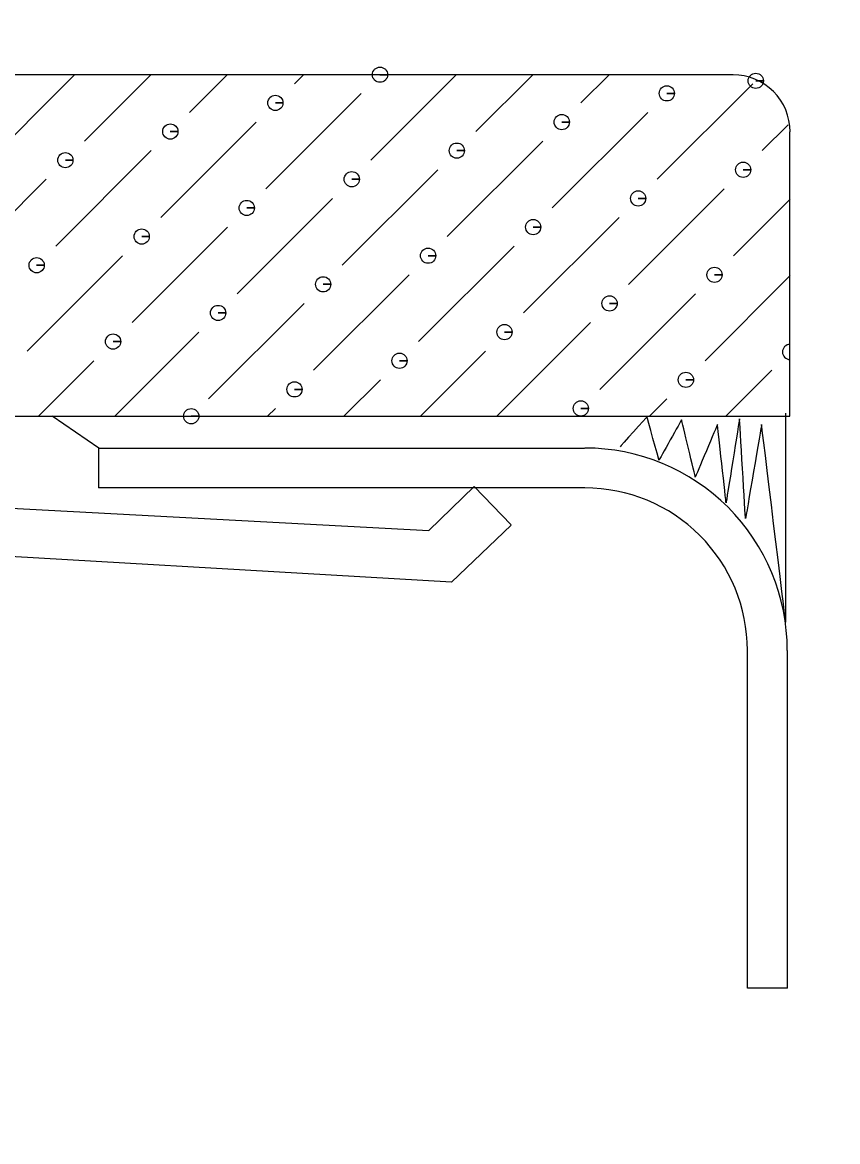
# Model space of a CAD drawing. Header units: millimetres. Extents: x 134 to 1547, y 290 to 1281.
# Drawn here: x 1140.25 to 1163.46, y 690.02 to 721.87 of the extents above; entities that cross this region are included whole.
import ezdxf

# ---------------------------------------------------------------- set-up
doc = ezdxf.new("R2010")
doc.units = ezdxf.units.MM
doc.layers.add('細實線', color=1, linetype='Continuous', lineweight=13)
doc.styles.add('DIM', font='txt.shx', dxfattribs={"width": 0.7, "bigfont": 'chineset.shx'})
doc.dimstyles.new('mm+in', dxfattribs={"dimscale": 3, "dimtxt": 4, "dimasz": 2.5, "dimexe": 1.25, "dimexo": 0.625, "dimgap": 2, "dimtad": 1, "dimdec": 1, "dimtxsty": 'DIM', "dimcen": 0, "dimclrd": 1, "dimclre": 1, "dimclrt": 3, "dimadec": 0, "dimazin": 0, "dimtfac": 1, "dimtdec": 1, "dimtofl": 0, "dimtmove": 0, "dimatfit": 3, "dimfxl": 1, "dimlwd": -1, "dimarcsym": 0})

# ---------------------------------------------------------------- blocks, each defined once
blk = doc.blocks.new('*D30')
at = {"color": 1, "lineweight": -2}
for p, q in [((1099.951, 1020.581), (1292.134, 1020.581)), ((1099.951, 614.181), (1292.134, 614.181))]:
    blk.add_line(p, q, dxfattribs=at)
at = {"color": 1}
blk.add_line((1287.759, 1011.831), (1287.759, 622.931), dxfattribs=at)
for points in [[(1289.217, 1011.831), (1286.3, 1011.831), (1287.759, 1020.581)], [(1286.3, 622.931), (1289.217, 622.931), (1287.759, 614.181)]]:
    blk.add_solid(points, dxfattribs=at)
at = {"layer": 'Defpoints', "color": 0}
for p in [(1097.764, 1020.581), (1097.764, 614.181), (1287.759, 614.181)]:
    blk.add_point(p, dxfattribs=at)
at = {"color": 3, "insert": (1273.759, 855.607), "char_height": 14, "attachment_point": 5, "rotation": 90, "style": 'DIM'}
blk.add_mtext('406.4mm [16"]', dxfattribs=at)
blk = doc.blocks.new('*D31')
at = {"color": 1, "lineweight": -2}
for p, q in [((1119.034, 1026.931), (1349.019, 1026.931)), ((1119.034, 607.831), (1349.019, 607.831))]:
    blk.add_line(p, q, dxfattribs=at)
at = {"color": 1}
blk.add_line((1344.644, 1018.181), (1344.644, 616.581), dxfattribs=at)
for points in [[(1346.102, 1018.181), (1343.186, 1018.181), (1344.644, 1026.931)], [(1343.186, 616.581), (1346.102, 616.581), (1344.644, 607.831)]]:
    blk.add_solid(points, dxfattribs=at)
at = {"layer": 'Defpoints', "color": 0}
for p in [(1116.846, 1026.931), (1116.846, 607.831), (1344.644, 607.831)]:
    blk.add_point(p, dxfattribs=at)
at = {"color": 3, "insert": (1330.644, 841.424), "char_height": 14, "attachment_point": 5, "rotation": 90, "style": 'DIM'}
blk.add_mtext('419.1mm [16 1/2"]', dxfattribs=at)
blk = doc.blocks.new('*D32')
at = {"color": 1, "lineweight": -2}
for p, q in [((1089.531, 1033.281), (1406.632, 1033.281)), ((1089.531, 601.481), (1406.632, 601.481))]:
    blk.add_line(p, q, dxfattribs=at)
at = {"color": 1}
blk.add_line((1402.257, 1024.531), (1402.257, 610.231), dxfattribs=at)
for points in [[(1403.715, 1024.531), (1400.799, 1024.531), (1402.257, 1033.281)], [(1400.799, 610.231), (1403.715, 610.231), (1402.257, 601.481)]]:
    blk.add_solid(points, dxfattribs=at)
at = {"layer": 'Defpoints', "color": 0}
for p in [(1087.343, 1033.281), (1087.343, 601.481), (1402.257, 601.481)]:
    blk.add_point(p, dxfattribs=at)
at = {"color": 3, "insert": (1388.257, 839.104), "char_height": 14, "attachment_point": 5, "rotation": 90, "style": 'DIM'}
blk.add_mtext('431.8mm [17"]', dxfattribs=at)
blk = doc.blocks.new('*D38')
at = {"color": 1, "lineweight": -2}
for p, q in [((1194.117, 815.194), (1194.117, 545.156)), ((833.117, 625.644), (833.117, 545.156))]:
    blk.add_line(p, q, dxfattribs=at)
at = {"color": 1}
blk.add_line((1185.367, 549.531), (841.867, 549.531), dxfattribs=at)
for points in [[(841.867, 550.989), (841.867, 548.072), (833.117, 549.531)], [(1185.367, 548.072), (1185.367, 550.989), (1194.117, 549.531)]]:
    blk.add_solid(points, dxfattribs=at)
at = {"layer": 'Defpoints', "color": 0}
for p in [(1194.117, 817.381), (833.117, 627.831), (833.117, 549.531)]:
    blk.add_point(p, dxfattribs=at)
at = {"color": 3, "insert": (1005.207, 563.531), "char_height": 14, "attachment_point": 5, "style": 'DIM'}
blk.add_mtext('361mm [14 3/16"]', dxfattribs=at)

msp = doc.modelspace()

# ---------------------------------------------------------------- linework, layer by layer
at = {"layer": '細實線'}
for points, knots in [([(1150.43089, 720.3834), (1150.43089, 720.3834), (1150.6478, 720.3834), (1150.6478, 720.3834), (1150.6478, 720.3834), (1150.6478, 720.50306), (1150.55055, 720.60031), (1150.43089, 720.60031), (1150.43089, 720.60031), (1150.31165, 720.60031), (1150.2144, 720.50306), (1150.2144, 720.3834), (1150.2144, 720.3834), (1150.2144, 720.26417), (1150.31165, 720.16691), (1150.43089, 720.16691), (1150.43089, 720.16691), (1150.55055, 720.16691), (1150.6478, 720.26417), (1150.6478, 720.3834), (1150.6478, 720.3834), (1150.6478, 720.3834), (1150.43089, 720.3834), (1150.43089, 720.3834)], [0, 0, 0, 0, 0.14285714, 0.14285714, 0.14285714, 0.14285715, 0.28571429, 0.28571429, 0.28571429, 0.2857143, 0.42857143, 0.42857143, 0.42857143, 0.42857144, 0.57142857, 0.57142857, 0.57142857, 0.57142858, 0.71428571, 0.71428571, 0.71428571, 0.71428572, 1, 1, 1, 1]), ([(1161.12551, 720.21004), (1161.12551, 720.21004), (1161.34242, 720.21004), (1161.34242, 720.21004), (1161.34242, 720.21004), (1161.34242, 720.32928), (1161.24517, 720.42695), (1161.12551, 720.42695), (1161.12551, 720.42695), (1161.00627, 720.42695), (1160.90902, 720.32928), (1160.90902, 720.21004), (1160.90902, 720.21004), (1160.90902, 720.09038), (1161.00627, 719.99313), (1161.12551, 719.99313), (1161.12551, 719.99313), (1161.24517, 719.99313), (1161.34242, 720.09038), (1161.34242, 720.21004), (1161.34242, 720.21004), (1161.34242, 720.21004), (1161.12551, 720.21004), (1161.12551, 720.21004)], [0, 0, 0, 0, 0.14285714, 0.14285714, 0.14285714, 0.14285715, 0.28571429, 0.28571429, 0.28571429, 0.2857143, 0.42857143, 0.42857143, 0.42857143, 0.42857144, 0.57142857, 0.57142857, 0.57142857, 0.57142858, 0.71428571, 0.71428571, 0.71428571, 0.71428572, 1, 1, 1, 1]), ([(1162.10182, 718.76016), (1162.10182, 719.19018), (1161.93015, 719.60244), (1161.62656, 719.90645), (1161.62656, 719.90645), (1161.32128, 720.21089), (1160.91029, 720.38298), (1160.47858, 720.38298)], [0, 0, 0, 0, 0.33333333, 0.33333333, 0.33333333, 0.33333334, 1, 1, 1, 1]), ([(1147.45374, 719.58045), (1147.45374, 719.58045), (1147.67023, 719.58045), (1147.67023, 719.58045), (1147.67023, 719.58045), (1147.67023, 719.69969), (1147.57298, 719.79736), (1147.45374, 719.79736), (1147.45374, 719.79736), (1147.33408, 719.79736), (1147.23683, 719.69969), (1147.23683, 719.58045), (1147.23683, 719.58045), (1147.23683, 719.46079), (1147.33408, 719.36354), (1147.45374, 719.36354), (1147.45374, 719.36354), (1147.57298, 719.36354), (1147.67023, 719.46079), (1147.67023, 719.58045), (1147.67023, 719.58045), (1147.67023, 719.58045), (1147.45374, 719.58045), (1147.45374, 719.58045)], [0, 0, 0, 0, 0.14285714, 0.14285714, 0.14285714, 0.14285715, 0.28571429, 0.28571429, 0.28571429, 0.2857143, 0.42857143, 0.42857143, 0.42857143, 0.42857144, 0.57142857, 0.57142857, 0.57142857, 0.57142858, 0.71428571, 0.71428571, 0.71428571, 0.71428572, 1, 1, 1, 1]), ([(1158.59403, 719.85275), (1158.59403, 719.85275), (1158.81052, 719.85275), (1158.81052, 719.85275), (1158.81052, 719.85275), (1158.81052, 719.97199), (1158.71327, 720.06924), (1158.59403, 720.06924), (1158.59403, 720.06924), (1158.47437, 720.06924), (1158.37712, 719.97199), (1158.37712, 719.85275), (1158.37712, 719.85275), (1158.37712, 719.73309), (1158.47437, 719.63584), (1158.59403, 719.63584), (1158.59403, 719.63584), (1158.71327, 719.63584), (1158.81052, 719.73309), (1158.81052, 719.85275), (1158.81052, 719.85275), (1158.81052, 719.85275), (1158.59403, 719.85275), (1158.59403, 719.85275)], [0, 0, 0, 0, 0.14285714, 0.14285714, 0.14285714, 0.14285715, 0.28571429, 0.28571429, 0.28571429, 0.2857143, 0.42857143, 0.42857143, 0.42857143, 0.42857144, 0.57142857, 0.57142857, 0.57142857, 0.57142858, 0.71428571, 0.71428571, 0.71428571, 0.71428572, 1, 1, 1, 1]), ([(1155.60462, 719.03627), (1155.60462, 719.03627), (1155.82154, 719.03627), (1155.82154, 719.03627), (1155.82154, 719.03627), (1155.82154, 719.15593), (1155.72386, 719.25318), (1155.60462, 719.25318), (1155.60462, 719.25318), (1155.48496, 719.25318), (1155.38771, 719.15593), (1155.38771, 719.03627), (1155.38771, 719.03627), (1155.38771, 718.91703), (1155.48496, 718.81936), (1155.60462, 718.81936), (1155.60462, 718.81936), (1155.72386, 718.81936), (1155.82154, 718.91703), (1155.82154, 719.03627), (1155.82154, 719.03627), (1155.82154, 719.03627), (1155.60462, 719.03627), (1155.60462, 719.03627)], [0, 0, 0, 0, 0.14285714, 0.14285714, 0.14285714, 0.14285715, 0.28571429, 0.28571429, 0.28571429, 0.2857143, 0.42857143, 0.42857143, 0.42857143, 0.42857144, 0.57142857, 0.57142857, 0.57142857, 0.57142858, 0.71428571, 0.71428571, 0.71428571, 0.71428572, 1, 1, 1, 1]), ([(1144.46434, 718.76566), (1144.46434, 718.76566), (1144.68125, 718.76566), (1144.68125, 718.76566), (1144.68125, 718.76566), (1144.68125, 718.8849), (1144.58358, 718.98215), (1144.46434, 718.98215), (1144.46434, 718.98215), (1144.34468, 718.98215), (1144.24743, 718.8849), (1144.24743, 718.76566), (1144.24743, 718.76566), (1144.24743, 718.646), (1144.34468, 718.54875), (1144.46434, 718.54875), (1144.46434, 718.54875), (1144.58358, 718.54875), (1144.68125, 718.646), (1144.68125, 718.76566), (1144.68125, 718.76566), (1144.68125, 718.76566), (1144.46434, 718.76566), (1144.46434, 718.76566)], [0, 0, 0, 0, 0.14285714, 0.14285714, 0.14285714, 0.14285715, 0.28571429, 0.28571429, 0.28571429, 0.2857143, 0.42857143, 0.42857143, 0.42857143, 0.42857144, 0.57142857, 0.57142857, 0.57142857, 0.57142858, 0.71428571, 0.71428571, 0.71428571, 0.71428572, 1, 1, 1, 1]), ([(1152.61734, 718.22275), (1152.61734, 718.22275), (1152.83382, 718.22275), (1152.83382, 718.22275), (1152.83382, 718.22275), (1152.83382, 718.34241), (1152.73657, 718.43966), (1152.61734, 718.43966), (1152.61734, 718.43966), (1152.49767, 718.43966), (1152.40042, 718.34241), (1152.40042, 718.22275), (1152.40042, 718.22275), (1152.40042, 718.10351), (1152.49767, 718.00626), (1152.61734, 718.00626), (1152.61734, 718.00626), (1152.73657, 718.00626), (1152.83382, 718.10351), (1152.83382, 718.22275), (1152.83382, 718.22275), (1152.83382, 718.22275), (1152.61734, 718.22275), (1152.61734, 718.22275)], [0, 0, 0, 0, 0.14285714, 0.14285714, 0.14285714, 0.14285715, 0.28571429, 0.28571429, 0.28571429, 0.2857143, 0.42857143, 0.42857143, 0.42857143, 0.42857144, 0.57142857, 0.57142857, 0.57142857, 0.57142858, 0.71428571, 0.71428571, 0.71428571, 0.71428572, 1, 1, 1, 1]), ([(1141.47705, 717.95044), (1141.47705, 717.95044), (1141.69354, 717.95044), (1141.69354, 717.95044), (1141.69354, 717.95044), (1141.69354, 718.0701), (1141.59629, 718.16735), (1141.47705, 718.16735), (1141.47705, 718.16735), (1141.35739, 718.16735), (1141.26014, 718.0701), (1141.26014, 717.95044), (1141.26014, 717.95044), (1141.26014, 717.83121), (1141.35739, 717.73395), (1141.47705, 717.73395), (1141.47705, 717.73395), (1141.59629, 717.73395), (1141.69354, 717.83121), (1141.69354, 717.95044), (1141.69354, 717.95044), (1141.69354, 717.95044), (1141.47705, 717.95044), (1141.47705, 717.95044)], [0, 0, 0, 0, 0.14285714, 0.14285714, 0.14285714, 0.14285715, 0.28571429, 0.28571429, 0.28571429, 0.2857143, 0.42857143, 0.42857143, 0.42857143, 0.42857144, 0.57142857, 0.57142857, 0.57142857, 0.57142858, 0.71428571, 0.71428571, 0.71428571, 0.71428572, 1, 1, 1, 1]), ([(1160.76695, 717.67814), (1160.76695, 717.67814), (1160.98344, 717.67814), (1160.98344, 717.67814), (1160.98344, 717.67814), (1160.98344, 717.7978), (1160.88619, 717.89505), (1160.76695, 717.89505), (1160.76695, 717.89505), (1160.64729, 717.89505), (1160.55004, 717.7978), (1160.55004, 717.67814), (1160.55004, 717.67814), (1160.55004, 717.5589), (1160.64729, 717.46165), (1160.76695, 717.46165), (1160.76695, 717.46165), (1160.88619, 717.46165), (1160.98344, 717.5589), (1160.98344, 717.67814), (1160.98344, 717.67814), (1160.98344, 717.67814), (1160.76695, 717.67814), (1160.76695, 717.67814)], [0, 0, 0, 0, 0.14285714, 0.14285714, 0.14285714, 0.14285715, 0.28571429, 0.28571429, 0.28571429, 0.2857143, 0.42857143, 0.42857143, 0.42857143, 0.42857144, 0.57142857, 0.57142857, 0.57142857, 0.57142858, 0.71428571, 0.71428571, 0.71428571, 0.71428572, 1, 1, 1, 1]), ([(1149.62793, 717.40795), (1149.62793, 717.40795), (1149.84484, 717.40795), (1149.84484, 717.40795), (1149.84484, 717.40795), (1149.84484, 717.52761), (1149.74759, 717.62486), (1149.62793, 717.62486), (1149.62793, 717.62486), (1149.50869, 717.62486), (1149.41102, 717.52761), (1149.41102, 717.40795), (1149.41102, 717.40795), (1149.41102, 717.28872), (1149.50869, 717.19104), (1149.62793, 717.19104), (1149.62793, 717.19104), (1149.74759, 717.19104), (1149.84484, 717.28872), (1149.84484, 717.40795), (1149.84484, 717.40795), (1149.84484, 717.40795), (1149.62793, 717.40795), (1149.62793, 717.40795)], [0, 0, 0, 0, 0.14285714, 0.14285714, 0.14285714, 0.14285715, 0.28571429, 0.28571429, 0.28571429, 0.2857143, 0.42857143, 0.42857143, 0.42857143, 0.42857144, 0.57142857, 0.57142857, 0.57142857, 0.57142858, 0.71428571, 0.71428571, 0.71428571, 0.71428572, 1, 1, 1, 1]), ([(1157.77881, 716.86335), (1157.77881, 716.86335), (1157.99572, 716.86335), (1157.99572, 716.86335), (1157.99572, 716.86335), (1157.99572, 716.98301), (1157.89847, 717.08026), (1157.77881, 717.08026), (1157.77881, 717.08026), (1157.65957, 717.08026), (1157.56232, 716.98301), (1157.56232, 716.86335), (1157.56232, 716.86335), (1157.56232, 716.74411), (1157.65957, 716.64686), (1157.77881, 716.64686), (1157.77881, 716.64686), (1157.89847, 716.64686), (1157.99572, 716.74411), (1157.99572, 716.86335), (1157.99572, 716.86335), (1157.99572, 716.86335), (1157.77881, 716.86335), (1157.77881, 716.86335)], [0, 0, 0, 0, 0.14285714, 0.14285714, 0.14285714, 0.14285715, 0.28571429, 0.28571429, 0.28571429, 0.2857143, 0.42857143, 0.42857143, 0.42857143, 0.42857144, 0.57142857, 0.57142857, 0.57142857, 0.57142858, 0.71428571, 0.71428571, 0.71428571, 0.71428572, 1, 1, 1, 1]), ([(1146.63853, 716.59105), (1146.63853, 716.59105), (1146.85544, 716.59105), (1146.85544, 716.59105), (1146.85544, 716.59105), (1146.85544, 716.71071), (1146.75819, 716.80796), (1146.63853, 716.80796), (1146.63853, 716.80796), (1146.51929, 716.80796), (1146.42204, 716.71071), (1146.42204, 716.59105), (1146.42204, 716.59105), (1146.42204, 716.47181), (1146.51929, 716.37456), (1146.63853, 716.37456), (1146.63853, 716.37456), (1146.75819, 716.37456), (1146.85544, 716.47181), (1146.85544, 716.59105), (1146.85544, 716.59105), (1146.85544, 716.59105), (1146.63853, 716.59105), (1146.63853, 716.59105)], [0, 0, 0, 0, 0.14285714, 0.14285714, 0.14285714, 0.14285715, 0.28571429, 0.28571429, 0.28571429, 0.2857143, 0.42857143, 0.42857143, 0.42857143, 0.42857144, 0.57142857, 0.57142857, 0.57142857, 0.57142858, 0.71428571, 0.71428571, 0.71428571, 0.71428572, 1, 1, 1, 1]), ([(1143.64955, 715.77837), (1143.64955, 715.77837), (1143.86604, 715.77837), (1143.86604, 715.77837), (1143.86604, 715.77837), (1143.86604, 715.89761), (1143.76879, 715.99486), (1143.64955, 715.99486), (1143.64955, 715.99486), (1143.52989, 715.99486), (1143.43264, 715.89761), (1143.43264, 715.77837), (1143.43264, 715.77837), (1143.43264, 715.65871), (1143.52989, 715.56146), (1143.64955, 715.56146), (1143.64955, 715.56146), (1143.76879, 715.56146), (1143.86604, 715.65871), (1143.86604, 715.77837), (1143.86604, 715.77837), (1143.86604, 715.77837), (1143.64955, 715.77837), (1143.64955, 715.77837)], [0, 0, 0, 0, 0.14285714, 0.14285714, 0.14285714, 0.14285715, 0.28571429, 0.28571429, 0.28571429, 0.2857143, 0.42857143, 0.42857143, 0.42857143, 0.42857144, 0.57142857, 0.57142857, 0.57142857, 0.57142858, 0.71428571, 0.71428571, 0.71428571, 0.71428572, 1, 1, 1, 1]), ([(1154.78983, 716.04856), (1154.78983, 716.04856), (1155.00632, 716.04856), (1155.00632, 716.04856), (1155.00632, 716.04856), (1155.00632, 716.1678), (1154.90907, 716.26505), (1154.78983, 716.26505), (1154.78983, 716.26505), (1154.67017, 716.26505), (1154.57292, 716.1678), (1154.57292, 716.04856), (1154.57292, 716.04856), (1154.57292, 715.9289), (1154.67017, 715.83165), (1154.78983, 715.83165), (1154.78983, 715.83165), (1154.90907, 715.83165), (1155.00632, 715.9289), (1155.00632, 716.04856), (1155.00632, 716.04856), (1155.00632, 716.04856), (1154.78983, 716.04856), (1154.78983, 716.04856)], [0, 0, 0, 0, 0.14285714, 0.14285714, 0.14285714, 0.14285715, 0.28571429, 0.28571429, 0.28571429, 0.2857143, 0.42857143, 0.42857143, 0.42857143, 0.42857144, 0.57142857, 0.57142857, 0.57142857, 0.57142858, 0.71428571, 0.71428571, 0.71428571, 0.71428572, 1, 1, 1, 1]), ([(1151.80043, 715.23377), (1151.80043, 715.23377), (1152.01734, 715.23377), (1152.01734, 715.23377), (1152.01734, 715.23377), (1152.01734, 715.353), (1151.91967, 715.45025), (1151.80043, 715.45025), (1151.80043, 715.45025), (1151.68077, 715.45025), (1151.58352, 715.353), (1151.58352, 715.23377), (1151.58352, 715.23377), (1151.58352, 715.1141), (1151.68077, 715.01685), (1151.80043, 715.01685), (1151.80043, 715.01685), (1151.91967, 715.01685), (1152.01734, 715.1141), (1152.01734, 715.23377), (1152.01734, 715.23377), (1152.01734, 715.23377), (1151.80043, 715.23377), (1151.80043, 715.23377)], [0, 0, 0, 0, 0.14285714, 0.14285714, 0.14285714, 0.14285715, 0.28571429, 0.28571429, 0.28571429, 0.2857143, 0.42857143, 0.42857143, 0.42857143, 0.42857144, 0.57142857, 0.57142857, 0.57142857, 0.57142858, 0.71428571, 0.71428571, 0.71428571, 0.71428572, 1, 1, 1, 1]), ([(1140.66015, 714.96146), (1140.66015, 714.96146), (1140.87706, 714.96146), (1140.87706, 714.96146), (1140.87706, 714.96146), (1140.87706, 715.0807), (1140.77938, 715.17795), (1140.66015, 715.17795), (1140.66015, 715.17795), (1140.54049, 715.17795), (1140.44323, 715.0807), (1140.44323, 714.96146), (1140.44323, 714.96146), (1140.44323, 714.8418), (1140.54049, 714.74455), (1140.66015, 714.74455), (1140.66015, 714.74455), (1140.77938, 714.74455), (1140.87706, 714.8418), (1140.87706, 714.96146), (1140.87706, 714.96146), (1140.87706, 714.96146), (1140.66015, 714.96146), (1140.66015, 714.96146)], [0, 0, 0, 0, 0.14285714, 0.14285714, 0.14285714, 0.14285715, 0.28571429, 0.28571429, 0.28571429, 0.2857143, 0.42857143, 0.42857143, 0.42857143, 0.42857144, 0.57142857, 0.57142857, 0.57142857, 0.57142858, 0.71428571, 0.71428571, 0.71428571, 0.71428572, 1, 1, 1, 1]), ([(1159.95173, 714.68958), (1159.95173, 714.68958), (1160.16864, 714.68958), (1160.16864, 714.68958), (1160.16864, 714.68958), (1160.16864, 714.80882), (1160.07139, 714.90607), (1159.95173, 714.90607), (1159.95173, 714.90607), (1159.83249, 714.90607), (1159.73524, 714.80882), (1159.73524, 714.68958), (1159.73524, 714.68958), (1159.73524, 714.56992), (1159.83249, 714.47267), (1159.95173, 714.47267), (1159.95173, 714.47267), (1160.07139, 714.47267), (1160.16864, 714.56992), (1160.16864, 714.68958), (1160.16864, 714.68958), (1160.16864, 714.68958), (1159.95173, 714.68958), (1159.95173, 714.68958)], [0, 0, 0, 0, 0.14285714, 0.14285714, 0.14285714, 0.14285715, 0.28571429, 0.28571429, 0.28571429, 0.2857143, 0.42857143, 0.42857143, 0.42857143, 0.42857144, 0.57142857, 0.57142857, 0.57142857, 0.57142858, 0.71428571, 0.71428571, 0.71428571, 0.71428572, 1, 1, 1, 1]), ([(1148.81314, 714.41855), (1148.81314, 714.41855), (1149.02963, 714.41855), (1149.02963, 714.41855), (1149.02963, 714.41855), (1149.02963, 714.53821), (1148.93238, 714.63546), (1148.81314, 714.63546), (1148.81314, 714.63546), (1148.69348, 714.63546), (1148.59623, 714.53821), (1148.59623, 714.41855), (1148.59623, 714.41855), (1148.59623, 714.29931), (1148.69348, 714.20206), (1148.81314, 714.20206), (1148.81314, 714.20206), (1148.93238, 714.20206), (1149.02963, 714.29931), (1149.02963, 714.41855), (1149.02963, 714.41855), (1149.02963, 714.41855), (1148.81314, 714.41855), (1148.81314, 714.41855)], [0, 0, 0, 0, 0.14285714, 0.14285714, 0.14285714, 0.14285715, 0.28571429, 0.28571429, 0.28571429, 0.2857143, 0.42857143, 0.42857143, 0.42857143, 0.42857144, 0.57142857, 0.57142857, 0.57142857, 0.57142858, 0.71428571, 0.71428571, 0.71428571, 0.71428572, 1, 1, 1, 1]), ([(1156.96402, 713.87606), (1156.96402, 713.87606), (1157.18093, 713.87606), (1157.18093, 713.87606), (1157.18093, 713.87606), (1157.18093, 713.9953), (1157.08368, 714.09297), (1156.96402, 714.09297), (1156.96402, 714.09297), (1156.84478, 714.09297), (1156.74753, 713.9953), (1156.74753, 713.87606), (1156.74753, 713.87606), (1156.74753, 713.75682), (1156.84478, 713.65915), (1156.96402, 713.65915), (1156.96402, 713.65915), (1157.08368, 713.65915), (1157.18093, 713.75682), (1157.18093, 713.87606), (1157.18093, 713.87606), (1157.18093, 713.87606), (1156.96402, 713.87606), (1156.96402, 713.87606)], [0, 0, 0, 0, 0.14285714, 0.14285714, 0.14285714, 0.14285715, 0.28571429, 0.28571429, 0.28571429, 0.2857143, 0.42857143, 0.42857143, 0.42857143, 0.42857144, 0.57142857, 0.57142857, 0.57142857, 0.57142858, 0.71428571, 0.71428571, 0.71428571, 0.71428572, 1, 1, 1, 1]), ([(1145.82374, 713.60376), (1145.82374, 713.60376), (1146.04065, 713.60376), (1146.04065, 713.60376), (1146.04065, 713.60376), (1146.04065, 713.72342), (1145.9434, 713.82067), (1145.82374, 713.82067), (1145.82374, 713.82067), (1145.7045, 713.82067), (1145.60683, 713.72342), (1145.60683, 713.60376), (1145.60683, 713.60376), (1145.60683, 713.48452), (1145.7045, 713.38685), (1145.82374, 713.38685), (1145.82374, 713.38685), (1145.9434, 713.38685), (1146.04065, 713.48452), (1146.04065, 713.60376), (1146.04065, 713.60376), (1146.04065, 713.60376), (1145.82374, 713.60376), (1145.82374, 713.60376)], [0, 0, 0, 0, 0.14285714, 0.14285714, 0.14285714, 0.14285715, 0.28571429, 0.28571429, 0.28571429, 0.2857143, 0.42857143, 0.42857143, 0.42857143, 0.42857144, 0.57142857, 0.57142857, 0.57142857, 0.57142858, 0.71428571, 0.71428571, 0.71428571, 0.71428572, 1, 1, 1, 1]), ([(1153.97462, 713.05915), (1153.97462, 713.05915), (1154.19153, 713.05915), (1154.19153, 713.05915), (1154.19153, 713.05915), (1154.19153, 713.17881), (1154.09428, 713.27607), (1153.97462, 713.27607), (1153.97462, 713.27607), (1153.85538, 713.27607), (1153.75813, 713.17881), (1153.75813, 713.05915), (1153.75813, 713.05915), (1153.75813, 712.93992), (1153.85538, 712.84267), (1153.97462, 712.84267), (1153.97462, 712.84267), (1154.09428, 712.84267), (1154.19153, 712.93992), (1154.19153, 713.05915), (1154.19153, 713.05915), (1154.19153, 713.05915), (1153.97462, 713.05915), (1153.97462, 713.05915)], [0, 0, 0, 0, 0.14285714, 0.14285714, 0.14285714, 0.14285715, 0.28571429, 0.28571429, 0.28571429, 0.2857143, 0.42857143, 0.42857143, 0.42857143, 0.42857144, 0.57142857, 0.57142857, 0.57142857, 0.57142858, 0.71428571, 0.71428571, 0.71428571, 0.71428572, 1, 1, 1, 1]), ([(1142.83433, 712.78897), (1142.83433, 712.78897), (1143.05125, 712.78897), (1143.05125, 712.78897), (1143.05125, 712.78897), (1143.05125, 712.9082), (1142.95399, 713.00545), (1142.83433, 713.00545), (1142.83433, 713.00545), (1142.7151, 713.00545), (1142.61785, 712.9082), (1142.61785, 712.78897), (1142.61785, 712.78897), (1142.61785, 712.66931), (1142.7151, 712.57205), (1142.83433, 712.57205), (1142.83433, 712.57205), (1142.95399, 712.57205), (1143.05125, 712.66931), (1143.05125, 712.78897), (1143.05125, 712.78897), (1143.05125, 712.78897), (1142.83433, 712.78897), (1142.83433, 712.78897)], [0, 0, 0, 0, 0.14285714, 0.14285714, 0.14285714, 0.14285715, 0.28571429, 0.28571429, 0.28571429, 0.2857143, 0.42857143, 0.42857143, 0.42857143, 0.42857144, 0.57142857, 0.57142857, 0.57142857, 0.57142858, 0.71428571, 0.71428571, 0.71428571, 0.71428572, 1, 1, 1, 1]), ([(1150.98564, 712.24436), (1150.98564, 712.24436), (1151.20213, 712.24436), (1151.20213, 712.24436), (1151.20213, 712.24436), (1151.20213, 712.3636), (1151.10488, 712.46085), (1150.98564, 712.46085), (1150.98564, 712.46085), (1150.86598, 712.46085), (1150.76873, 712.3636), (1150.76873, 712.24436), (1150.76873, 712.24436), (1150.76873, 712.1247), (1150.86598, 712.02745), (1150.98564, 712.02745), (1150.98564, 712.02745), (1151.10488, 712.02745), (1151.20213, 712.1247), (1151.20213, 712.24436), (1151.20213, 712.24436), (1151.20213, 712.24436), (1150.98564, 712.24436), (1150.98564, 712.24436)], [0, 0, 0, 0, 0.14285714, 0.14285714, 0.14285714, 0.14285715, 0.28571429, 0.28571429, 0.28571429, 0.2857143, 0.42857143, 0.42857143, 0.42857143, 0.42857144, 0.57142857, 0.57142857, 0.57142857, 0.57142858, 0.71428571, 0.71428571, 0.71428571, 0.71428572, 1, 1, 1, 1]), ([(1162.09971, 712.71073), (1161.98102, 712.7096), (1161.88491, 712.61279), (1161.88491, 712.49383), (1161.88491, 712.49383), (1161.88491, 712.3753), (1161.98102, 712.27849), (1162.09971, 712.27735)], [0.286556548, 0.286556548, 0.286556548, 0.286556548, 0.428571429, 0.428571429, 0.428571429, 0.428571439, 0.570586309, 0.570586309, 0.570586309, 0.570586309]), ([(1159.13652, 711.70187), (1159.13652, 711.70187), (1159.35343, 711.70187), (1159.35343, 711.70187), (1159.35343, 711.70187), (1159.35343, 711.82111), (1159.25576, 711.91836), (1159.13652, 711.91836), (1159.13652, 711.91836), (1159.01686, 711.91836), (1158.91961, 711.82111), (1158.91961, 711.70187), (1158.91961, 711.70187), (1158.91961, 711.58221), (1159.01686, 711.48496), (1159.13652, 711.48496), (1159.13652, 711.48496), (1159.25576, 711.48496), (1159.35343, 711.58221), (1159.35343, 711.70187), (1159.35343, 711.70187), (1159.35343, 711.70187), (1159.13652, 711.70187), (1159.13652, 711.70187)], [0, 0, 0, 0, 0.14285714, 0.14285714, 0.14285714, 0.14285715, 0.28571429, 0.28571429, 0.28571429, 0.2857143, 0.42857143, 0.42857143, 0.42857143, 0.42857144, 0.57142857, 0.57142857, 0.57142857, 0.57142858, 0.71428571, 0.71428571, 0.71428571, 0.71428572, 1, 1, 1, 1]), ([(1147.99835, 711.42957), (1147.99835, 711.42957), (1148.21484, 711.42957), (1148.21484, 711.42957), (1148.21484, 711.42957), (1148.21484, 711.54881), (1148.11759, 711.64606), (1147.99835, 711.64606), (1147.99835, 711.64606), (1147.87869, 711.64606), (1147.78144, 711.54881), (1147.78144, 711.42957), (1147.78144, 711.42957), (1147.78144, 711.30991), (1147.87869, 711.21266), (1147.99835, 711.21266), (1147.99835, 711.21266), (1148.11759, 711.21266), (1148.21484, 711.30991), (1148.21484, 711.42957), (1148.21484, 711.42957), (1148.21484, 711.42957), (1147.99835, 711.42957), (1147.99835, 711.42957)], [0, 0, 0, 0, 0.14285714, 0.14285714, 0.14285714, 0.14285715, 0.28571429, 0.28571429, 0.28571429, 0.2857143, 0.42857143, 0.42857143, 0.42857143, 0.42857144, 0.57142857, 0.57142857, 0.57142857, 0.57142858, 0.71428571, 0.71428571, 0.71428571, 0.71428572, 1, 1, 1, 1]), ([(1145.05884, 710.66509), (1145.05884, 710.66509), (1145.27575, 710.66509), (1145.27575, 710.66509), (1145.27575, 710.66509), (1145.27575, 710.78476), (1145.1785, 710.88201), (1145.05884, 710.88201), (1145.05884, 710.88201), (1144.9396, 710.88201), (1144.84235, 710.78476), (1144.84235, 710.66509), (1144.84235, 710.66509), (1144.84235, 710.54586), (1144.9396, 710.44818), (1145.05884, 710.44818), (1145.05884, 710.44818), (1145.1785, 710.44818), (1145.27575, 710.54586), (1145.27575, 710.66509), (1145.27575, 710.66509), (1145.27575, 710.66509), (1145.05884, 710.66509), (1145.05884, 710.66509)], [0, 0, 0, 0, 0.14285714, 0.14285714, 0.14285714, 0.14285715, 0.28571429, 0.28571429, 0.28571429, 0.2857143, 0.42857143, 0.42857143, 0.42857143, 0.42857144, 0.57142857, 0.57142857, 0.57142857, 0.57142858, 0.71428571, 0.71428571, 0.71428571, 0.71428572, 1, 1, 1, 1]), ([(1156.14754, 710.88666), (1156.14754, 710.88666), (1156.36445, 710.88666), (1156.36445, 710.88666), (1156.36445, 710.88666), (1156.36445, 711.00632), (1156.2672, 711.10357), (1156.14754, 711.10357), (1156.14754, 711.10357), (1156.0283, 711.10357), (1155.93105, 711.00632), (1155.93105, 710.88666), (1155.93105, 710.88666), (1155.93105, 710.76742), (1156.0283, 710.67017), (1156.14754, 710.67017), (1156.14754, 710.67017), (1156.2672, 710.67017), (1156.36445, 710.76742), (1156.36445, 710.88666), (1156.36445, 710.88666), (1156.36445, 710.88666), (1156.14754, 710.88666), (1156.14754, 710.88666)], [0, 0, 0, 0, 0.14285714, 0.14285714, 0.14285714, 0.14285715, 0.28571429, 0.28571429, 0.28571429, 0.2857143, 0.42857143, 0.42857143, 0.42857143, 0.42857144, 0.57142857, 0.57142857, 0.57142857, 0.57142858, 0.71428571, 0.71428571, 0.71428571, 0.71428572, 1, 1, 1, 1]), ([(1161.97497, 710.75262), (1161.97497, 710.75262), (1161.97497, 704.80384), (1161.97497, 704.80384), (1161.97497, 704.80384), (1161.97497, 704.80384), (1161.2921, 710.42662), (1161.2921, 710.42662), (1161.2921, 710.42662), (1161.2921, 710.42662), (1160.83418, 707.75857), (1160.83418, 707.75857), (1160.83418, 707.75857), (1160.83418, 707.75857), (1160.66251, 710.58983), (1160.66251, 710.58983), (1160.66251, 710.58983), (1160.66251, 710.58983), (1160.28112, 708.20423), (1160.28112, 708.20423), (1160.28112, 708.20423), (1160.28112, 708.20423), (1160.03503, 710.42662), (1160.03503, 710.42662), (1160.03503, 710.42662), (1160.03503, 710.42662), (1159.40544, 708.93572), (1159.40544, 708.93572), (1159.40544, 708.93572), (1159.40544, 708.93572), (1159.01347, 710.56023), (1159.01347, 710.56023), (1159.01347, 710.56023), (1159.01347, 710.56023), (1158.37035, 709.41775), (1158.37035, 709.41775), (1158.37035, 709.41775), (1158.37035, 709.41775), (1158.03082, 710.6503), (1158.03082, 710.6503), (1158.03082, 710.6503), (1158.03082, 710.6503), (1157.26254, 709.79407), (1157.26254, 709.79407)], [0, 0, 0, 0, 0.08333333, 0.08333333, 0.08333333, 0.08333334, 0.16666667, 0.16666667, 0.16666667, 0.16666668, 0.25, 0.25, 0.25, 0.25000001, 0.33333333, 0.33333333, 0.33333333, 0.33333334, 0.41666667, 0.41666667, 0.41666667, 0.41666668, 0.5, 0.5, 0.5, 0.50000001, 0.58333333, 0.58333333, 0.58333333, 0.58333334, 0.66666667, 0.66666667, 0.66666667, 0.66666668, 0.75, 0.75, 0.75, 0.75000001, 0.83333333, 0.83333333, 0.83333333, 0.83333334, 1, 1, 1, 1]), ([(1162.0219, 704.003), (1162.0219, 705.53026), (1161.41514, 706.99367), (1160.33693, 708.074), (1160.33693, 708.074), (1159.2566, 709.15221), (1157.79107, 709.75939), (1156.26508, 709.75939)], [0, 0, 0, 0, 0.33333333, 0.33333333, 0.33333333, 0.33333334, 1, 1, 1, 1]), ([(1160.8883, 704.003), (1160.8883, 705.22878), (1160.40078, 706.40424), (1159.53355, 707.27274), (1159.53355, 707.27274), (1158.66675, 708.13996), (1157.49129, 708.62537), (1156.26382, 708.62537)], [0, 0, 0, 0, 0.33333333, 0.33333333, 0.33333333, 0.33333334, 1, 1, 1, 1])]:
    msp.add_open_spline(points, degree=3, knots=knots, dxfattribs=at)
for points in [[(1160.47858, 720.3796), (1160.47858, 720.3796), (1116.70517, 720.3796), (1116.70517, 720.3796)], [(1139.03225, 717.67772), (1139.03225, 717.67772), (1141.7354, 720.38298), (1141.7354, 720.38298)], [(1142.01954, 718.49251), (1142.01954, 718.49251), (1143.91001, 720.38298), (1143.91001, 720.38298)], [(1145.00895, 719.30815), (1145.00895, 719.30815), (1146.08251, 720.38298), (1146.08251, 720.38298)], [(1147.99835, 720.12463), (1147.99835, 720.12463), (1148.2567, 720.38298), (1148.2567, 720.38298)], [(1150.17042, 717.95002), (1150.17042, 717.95002), (1152.60338, 720.38298), (1152.60338, 720.38298)], [(1153.15983, 718.76481), (1153.15983, 718.76481), (1154.77799, 720.38298), (1154.77799, 720.38298)], [(1156.14754, 719.58003), (1156.14754, 719.58003), (1156.95049, 720.38298), (1156.95049, 720.38298)], [(1158.32173, 717.40753), (1158.32173, 717.40753), (1161.0384, 720.12463), (1161.0384, 720.12463)], [(1147.18144, 717.13523), (1147.18144, 717.13523), (1149.89812, 719.85233), (1149.89812, 719.85233)], [(1155.33275, 716.59062), (1155.33275, 716.59062), (1158.04985, 719.30815), (1158.04985, 719.30815)], [(1144.19415, 716.32044), (1144.19415, 716.32044), (1146.91083, 719.03585), (1146.91083, 719.03585)], [(1161.31071, 718.22232), (1161.31071, 718.22232), (1162.04812, 718.95931), (1162.04812, 718.95931)], [(1162.09971, 710.66256), (1162.09971, 710.66256), (1162.09971, 718.75805), (1162.09971, 718.75805)], [(1141.20475, 715.50522), (1141.20475, 715.50522), (1143.92185, 718.22232), (1143.92185, 718.22232)], [(1152.34503, 715.77752), (1152.34503, 715.77752), (1155.06213, 718.49251), (1155.06213, 718.49251)], [(1149.35563, 714.96062), (1149.35563, 714.96062), (1152.07273, 717.67772), (1152.07273, 717.67772)], [(1138.21535, 714.68916), (1138.21535, 714.68916), (1140.93245, 717.40753), (1140.93245, 717.40753)], [(1157.50651, 714.41813), (1157.50651, 714.41813), (1160.22361, 717.13523), (1160.22361, 717.13523)], [(1146.36834, 714.14583), (1146.36834, 714.14583), (1149.08333, 716.86293), (1149.08333, 716.86293)], [(1160.49465, 715.23292), (1160.49465, 715.23292), (1162.10182, 716.84009), (1162.10182, 716.84009)], [(1154.51753, 713.60334), (1154.51753, 713.60334), (1157.23505, 716.32044), (1157.23505, 716.32044)], [(1143.37894, 713.33103), (1143.37894, 713.33103), (1146.09604, 716.04813), (1146.09604, 716.04813)], [(1151.52855, 712.78854), (1151.52855, 712.78854), (1154.24565, 715.50522), (1154.24565, 715.50522)], [(1140.38996, 712.51624), (1140.38996, 712.51624), (1143.10664, 715.23292), (1143.10664, 715.23292)], [(1148.54084, 711.97333), (1148.54084, 711.97333), (1151.25794, 714.68916), (1151.25794, 714.68916)], [(1159.68112, 712.24394), (1159.68112, 712.24394), (1162.10182, 714.66633), (1162.10182, 714.66633)], [(1156.69172, 711.42872), (1156.69172, 711.42872), (1159.40882, 714.14583), (1159.40882, 714.14583)], [(1145.55144, 711.15854), (1145.55144, 711.15854), (1148.26854, 713.87564), (1148.26854, 713.87564)], [(1153.75305, 710.66467), (1153.75305, 710.66467), (1156.41942, 713.33103), (1156.41942, 713.33103)], [(1142.88507, 710.66467), (1142.88507, 710.66467), (1145.27913, 713.05873), (1145.27913, 713.05873)], [(1151.58014, 710.66467), (1151.58014, 710.66467), (1153.43086, 712.51624), (1153.43086, 712.51624)], [(1140.71215, 710.66467), (1140.71215, 710.66467), (1142.29184, 712.24394), (1142.29184, 712.24394)], [(1160.27435, 710.66467), (1160.27435, 710.66467), (1161.58301, 711.97333), (1161.58301, 711.97333)], [(1149.40637, 710.66467), (1149.40637, 710.66467), (1150.44272, 711.70103), (1150.44272, 711.70103)], [(1147.23176, 710.66467), (1147.23176, 710.66467), (1147.45374, 710.88623), (1147.45374, 710.88623)], [(1158.09974, 710.66467), (1158.09974, 710.66467), (1158.59403, 711.15854), (1158.59403, 711.15854)], [(1117.43286, 710.66467), (1117.43286, 710.66467), (1162.09971, 710.66467), (1162.09971, 710.66467)], [(1142.42546, 709.76109), (1142.42546, 709.76109), (1141.10454, 710.66467), (1141.10454, 710.66467)], [(1142.42377, 709.76109), (1142.42377, 709.76109), (1156.25324, 709.76109), (1156.25324, 709.76109)], [(1142.42546, 708.62537), (1142.42546, 708.62537), (1142.42546, 709.75939), (1142.42546, 709.75939)], [(1121.29626, 709.04862), (1121.29626, 709.04862), (1151.81819, 707.41354), (1151.81819, 707.41354)], [(1151.81946, 707.41481), (1151.81946, 707.41481), (1153.11458, 708.66173), (1153.11458, 708.66173)], [(1153.11331, 708.66173), (1153.11331, 708.66173), (1154.16193, 707.57125), (1154.16193, 707.57125)], [(1156.25324, 708.62537), (1156.25324, 708.62537), (1142.42377, 708.62537), (1142.42377, 708.62537)], [(1152.46639, 705.94125), (1152.46639, 705.94125), (1120.48823, 707.80381), (1120.48823, 707.80381)], [(1154.16193, 707.56914), (1154.16193, 707.56914), (1152.4685, 705.93955), (1152.4685, 705.93955)], [(1160.88619, 694.38997), (1160.88619, 694.38997), (1160.88619, 704.003), (1160.88619, 704.003)], [(1162.02021, 704.003), (1162.02021, 704.003), (1162.02021, 694.38997), (1162.02021, 694.38997)], [(1162.02909, 694.38997), (1162.02909, 694.38997), (1160.89506, 694.38997), (1160.89506, 694.38997)]]:
    msp.add_open_spline(points, degree=3, dxfattribs=at)

# ---------------------------------------------------------------- dimensions: what is measured, and where the dimension line sits
for base, p1, p2, picture, middle in [((1402.25703, 601.48132), (1087.34302, 1033.28132), (1087.34302, 601.48132), '*D32', (1402.25703, 839.10407)), ((1344.64408, 607.83132), (1116.84625, 1026.93132), (1116.84625, 607.83132), '*D31', (1344.64408, 841.42367)), ((1287.75861, 614.18132), (1097.76376, 1020.58132), (1097.76376, 614.18132), '*D30', (1287.75861, 855.60659))]:
    dim = msp.add_linear_dim(base=base, p1=p1, p2=p2, angle=90, dimstyle='mm+in', override={"dimscale": 3.5, "dimdsep": 46, "dimpost": 'mm'})
    dim.commit()
    dim.dimension.update_dxf_attribs({"geometry": picture, "text_midpoint": middle, "dimtype": 160})
dim = msp.add_linear_dim(base=(833.11697, 549.53056), p1=(1194.11697, 817.38132), p2=(833.11697, 627.83132), dimstyle='mm+in', override={"dimscale": 3.5, "dimdsep": 46, "dimpost": 'mm'})
dim.commit()
dim.dimension.update_dxf_attribs({"geometry": '*D38', "text_midpoint": (1005.20701, 549.53056), "dimtype": 160})

doc.saveas('drawing.dxf')
